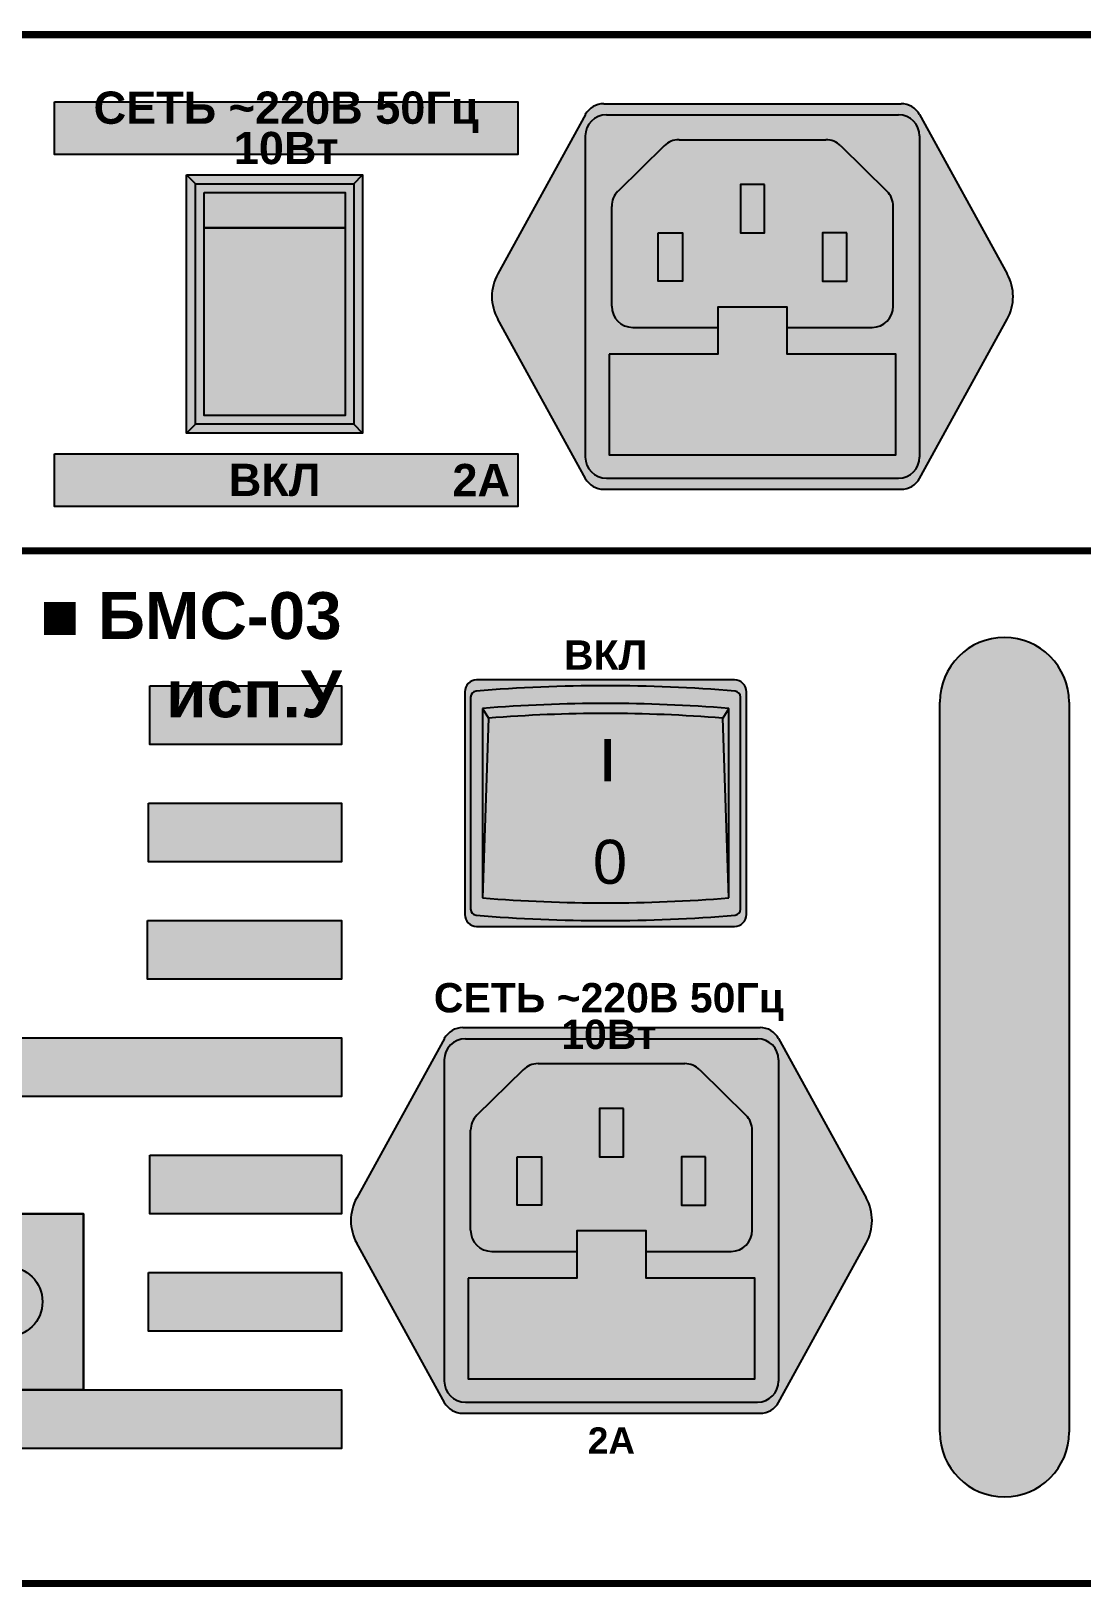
# Model space of a CAD drawing. Header units: millimetres. Extents: x -87434 to 499450, y -468665 to 122144.
# Drawn here: x 110876 to 112368, y 70986 to 73196 of the extents above; entities that cross this region are included whole.
import ezdxf

# ---------------------------------------------------------------- set-up
doc = ezdxf.new("R2010")
doc.units = ezdxf.units.MM
doc.layers.add('ДЕТАЛИ', color=5, linetype='Continuous')
doc.styles.add('Arial', font='arial.ttf', dxfattribs={"height": 9.8})
doc.styles.add('АРИЭЛЬ', font='txt')

# ---------------------------------------------------------------- blocks, each defined once
blk = doc.blocks.new('*U1226')
at = {"true_color": 0x4f4f4f}
h = blk.add_hatch(color=251, dxfattribs=at)
h.dxf.hatch_style = 1
h.paths.add_polyline_path([(14.24, 31.94, 0.27347), (12.67, 32.87), (-12.67, 32.87, 0.27347), (-14.24, 31.94), (-21.71, 18.36, 0.256953), (-21.71, 14.51), (-14.24, 0.93, 0.27347), (-12.67, 0), (12.67, 0, 0.27347), (14.24, 0.93), (21.71, 14.51, 0.256953), (21.71, 18.36)])
h.paths.add_polyline_path([(14.25, 2.75, -0.414214), (12.45, 0.95), (-12.45, 0.95, -0.414214), (-14.25, 2.75), (-14.25, 30.12, -0.414214), (-12.45, 31.92), (12.45, 31.92, -0.414214), (14.25, 30.12)], flags=16)
h.paths.add_polyline_path([(12, 15.6, -0.414214), (10.2, 13.8), (2.95, 13.8), (2.95, 11.52), (12.21, 11.52), (12.21, 2.93), (-12.21, 2.93), (-12.21, 11.52), (-2.95, 11.52), (-2.95, 13.8), (-10.2, 13.8, -0.414214), (-12, 15.6), (-12, 24.12, -0.200841), (-11.46, 25.4), (-7.53, 29.28, -0.196985), (-6.26, 29.8), (6.26, 29.8, -0.196985), (7.53, 29.28), (11.46, 25.4, -0.200841), (12, 24.12)], flags=0)
h.paths.add_polyline_path([(8.03, 21.86), (8.03, 17.74), (5.97, 17.74), (5.97, 21.86)], flags=0)
h.paths.add_polyline_path([(1.03, 21.86), (-1.03, 21.86), (-1.03, 25.98), (1.03, 25.98)], flags=0)
h.paths.add_polyline_path([(-5.97, 21.86), (-5.97, 17.74), (-8.03, 17.74), (-8.03, 21.86)], flags=0)
at = {"true_color": 0x8c8c8c}
h = blk.add_hatch(color=252, dxfattribs=at)
h.dxf.hatch_style = 1
h.paths.add_polyline_path([(14.25, 30.12, 0.414214), (12.45, 31.92), (-12.45, 31.92, 0.414214), (-14.25, 30.12), (-14.25, 2.75, 0.414214), (-12.45, 0.95), (12.45, 0.95, 0.414214), (14.25, 2.75)])
h.paths.add_polyline_path([(12, 15.6, -0.414214), (10.2, 13.8), (2.95, 13.8), (2.95, 11.52), (12.21, 11.52), (12.21, 2.93), (-12.21, 2.93), (-12.21, 11.52), (-2.95, 11.52), (-2.95, 13.8), (-10.2, 13.8, -0.414214), (-12, 15.6), (-12, 24.12, -0.200841), (-11.46, 25.4), (-7.53, 29.28, -0.196985), (-6.26, 29.8), (6.26, 29.8, -0.196985), (7.53, 29.28), (11.46, 25.4, -0.200841), (12, 24.12)], flags=16)
h.paths.add_polyline_path([(8.03, 17.74), (5.97, 17.74), (5.97, 21.86), (8.03, 21.86)], flags=0)
h.paths.add_polyline_path([(1.03, 21.86), (-1.03, 21.86), (-1.03, 25.98), (1.03, 25.98)], flags=0)
h.paths.add_polyline_path([(-5.97, 17.74), (-8.03, 17.74), (-8.03, 21.86), (-5.97, 21.86)], flags=0)
at = {"true_color": 0x313535}
h = blk.add_hatch(color=250, dxfattribs=at)
h.dxf.hatch_style = 1
h.paths.add_polyline_path([(10.2, 13.8, 0.414214), (12, 15.6), (12, 24.12, 0.200841), (11.46, 25.4), (7.53, 29.28, 0.196985), (6.26, 29.8), (-6.26, 29.8, 0.196985), (-7.53, 29.28), (-11.46, 25.4, 0.200841), (-12, 24.12), (-12, 15.6, 0.414214), (-10.2, 13.8), (-2.95, 13.8), (-2.95, 15.54), (2.95, 15.54), (2.95, 13.8)])
h.paths.add_polyline_path([(8.03, 17.74), (5.97, 17.74), (5.97, 21.86), (8.03, 21.86)], flags=16)
h.paths.add_polyline_path([(1.03, 21.86), (-1.03, 21.86), (-1.03, 25.98), (1.03, 25.98)], flags=16)
h.paths.add_polyline_path([(-5.97, 17.74), (-8.03, 17.74), (-8.03, 21.86), (-5.97, 21.86)], flags=16)
h.paths.add_polyline_path([(2.95, 11.52), (2.95, 15.54), (-2.95, 15.54), (-2.95, 11.52), (-12.21, 11.52), (-12.21, 2.93), (12.21, 2.93), (12.21, 11.52)])
h = blk.add_hatch(color=254)
h.dxf.hatch_style = 1
h.paths.add_polyline_path([(8.03, 21.86), (5.97, 21.86), (5.97, 17.74), (8.03, 17.74)])
h.paths.add_polyline_path([(1.03, 25.98), (-1.03, 25.98), (-1.03, 21.86), (1.03, 21.86)])
h.paths.add_polyline_path([(-8.03, 21.86), (-5.97, 21.86), (-5.97, 17.74), (-8.03, 17.74)])
h = blk.add_hatch(color=149)
h.set_gradient(color1=(62, 68, 70), color2=(103, 113, 116), one_color=1, tint=0.43, name='SPHERICAL')
h.paths.add_polyline_path([(-19.55, 18.4), (-16.04, 14.89, 0.168383), (-15.5, 16.43, 0.626277)])
h.paths.add_polyline_path([(-19.96, 17.98, 0.168383), (-20.5, 16.43, 0.626277), (-16.45, 14.47)])
h = blk.add_hatch(color=149)
h.set_gradient(color1=(62, 68, 70), color2=(103, 113, 116), one_color=1, tint=0.43, name='SPHERICAL')
h.paths.add_polyline_path([(19.55, 18.4), (16.04, 14.89, -0.168383), (15.5, 16.43, -0.626277)])
h.paths.add_polyline_path([(19.96, 17.98, -0.168383), (20.5, 16.43, -0.626277), (16.45, 14.47)])
h = blk.add_hatch(color=149)
h.set_gradient(color1=(62, 68, 70), color2=(125, 136, 140), rotation=135, one_color=1, tint=0.52, name='INVHEMISPHERICAL')
h.paths.add_polyline_path([(-19.55, 18.4, 0.059132), (-19.96, 17.98), (-16.45, 14.47, 0.059132), (-16.04, 14.89)])
h = blk.add_hatch(color=149)
h.set_gradient(color1=(62, 68, 70), color2=(125, 136, 140), rotation=135, one_color=1, tint=0.52, name='INVHEMISPHERICAL')
h.paths.add_polyline_path([(19.55, 18.4, -0.059132), (19.96, 17.98), (16.45, 14.47, -0.059132), (16.04, 14.89)])
for p, q in [((-14.24, 31.94), (-21.71, 18.36)), ((-12.67, 32.87), (12.67, 32.87)), ((-12.45, 31.92), (12.45, 31.92)), ((14.24, 31.94), (21.71, 18.36)), ((-14.25, 30.12), (-14.25, 2.75)), ((-7.53, 29.28), (-11.46, 25.4)), ((-6.26, 29.8), (6.26, 29.8)), ((7.53, 29.28), (11.46, 25.4)), ((14.25, 30.12), (14.25, 2.75)), ((-12, 15.6), (-12, 24.12)), ((12, 15.6), (12, 24.12)), ((-14.24, 0.93), (-21.71, 14.51)), ((-10.2, 13.8), (-2.95, 13.8)), ((2.95, 13.8), (10.2, 13.8)), ((14.24, 0.93), (21.71, 14.51)), ((-12.67, 0), (12.67, 0)), ((-12.45, 0.95), (12.45, 0.95))]:
    blk.add_line(p, q)
for points in [[(1.03, 25.98), (-1.03, 25.98), (-1.03, 21.86), (1.03, 21.86)], [(-8.03, 21.86), (-5.97, 21.86), (-5.97, 17.74), (-8.03, 17.74)], [(8.03, 21.86), (5.97, 21.86), (5.97, 17.74), (8.03, 17.74)]]:
    blk.add_lwpolyline(points, close=True)
at = {"color": 250, "true_color": 0x313535}
blk.add_lwpolyline([(-12.21, 11.52), (-12.21, 2.93), (12.21, 2.93), (12.21, 11.52), (2.95, 11.52), (2.95, 15.54), (-2.95, 15.54), (-2.95, 11.52), (-12.21, 11.52)], dxfattribs=at)
for centre, radius, start, end in [((-12.45, 30.12), 1.8, 90, 180), ((-12.67, 31.07), 1.8, 90, 151.1788), ((12.45, 30.12), 1.8, 0, 90), ((12.67, 31.07), 1.8, 28.8212, 90), ((-6.26, 28), 1.8, 90, 134.575), ((6.26, 28), 1.8, 45.425, 90), ((-10.2, 24.12), 1.8, 134.575, 180), ((10.2, 24.12), 1.8, 0, 45.425), ((-18.21, 16.43), 4, 151.1788, 208.8212), ((18.21, 16.43), 4, 331.1788, 28.8212), ((-10.2, 15.6), 1.8, 180, 270), ((10.2, 15.6), 1.8, 270, 0), ((-12.45, 2.75), 1.8, 180, 270), ((12.45, 2.75), 1.8, 270, 0), ((-12.67, 1.8), 1.8, 208.8212, 270), ((12.67, 1.8), 1.8, 270, 331.1788)]:
    blk.add_arc(centre, radius, start, end)
blk = doc.blocks.new('*U1229')
h = blk.add_hatch(color=250)
h.set_gradient(color1=(35, 37, 37), color2=(64, 68, 68), tint=0.32, name='CURVED')
h.paths.add_polyline_path([(0, 22), (0.75, 21.25), (14.25, 21.25), (15, 22)])
h = blk.add_hatch(color=250)
h.set_gradient(color1=(35, 37, 37), color2=(64, 68, 68), rotation=90, tint=0.32, name='CURVED')
h.paths.add_polyline_path([(0, 0), (0.75, 0.75), (0.75, 21.25), (0, 22)])
h = blk.add_hatch(color=250)
h.set_gradient(color1=(35, 37, 37), color2=(64, 68, 68), rotation=90, tint=0.32, name='CURVED')
h.paths.add_polyline_path([(0.75, 21.25), (0.75, 0.75), (14.25, 0.75), (14.25, 21.25)])
h.paths.add_polyline_path([(13.5, 20.5), (13.5, 17.5), (13.5, 1.5), (1.5, 1.5), (1.5, 17.5), (1.5, 20.5)], flags=0)
h.paths.add_polyline_path([(13.5, 20.5), (13.5, 1.5), (1.5, 1.5), (1.5, 20.5)], flags=16)
h = blk.add_hatch(color=250)
h.set_gradient(color1=(35, 37, 37), color2=(64, 68, 68), rotation=270, tint=0.32, name='CURVED')
h.paths.add_polyline_path([(14.25, 0.75), (15, 0), (15, 22), (14.25, 21.25)])
h = blk.add_hatch(color=30)
h.set_gradient(color1=(198, 90, 47), color2=(130, 38, 8), rotation=90, tint=0.35)
h.paths.add_polyline_path([(1.5, 17.5), (13.5, 17.5), (13.5, 20.5), (1.5, 20.5)])
h = blk.add_hatch(color=30)
h.set_gradient(color1=(198, 90, 47), color2=(130, 38, 8), rotation=90, tint=0.35)
h.paths.add_polyline_path([(13.5, 17.5), (1.5, 17.5), (1.5, 1.5), (13.5, 1.5)])
h = blk.add_hatch(color=250)
h.set_gradient(color1=(35, 37, 37), color2=(64, 68, 68), rotation=180, tint=0.32, name='CURVED')
h.paths.add_polyline_path([(0.75, 0.75), (0, 0), (15, 0), (14.25, 0.75)])
at = {"color": 251}
for p, q in [((0, 22), (0.75, 21.25)), ((14.25, 21.25), (15, 22)), ((0.75, 0.75), (0, 0)), ((14.25, 0.75), (15, 0))]:
    blk.add_line(p, q, dxfattribs=at)
for points in [[(0, 22), (15, 22), (15, 0), (0, 0)], [(0.75, 21.25), (14.25, 21.25), (14.25, 0.75), (0.75, 0.75)]]:
    blk.add_lwpolyline(points, close=True, dxfattribs=at)
at = {"color": 85}
blk.add_lwpolyline([(1.5, 20.5), (13.5, 20.5), (13.5, 1.5), (1.5, 1.5)], close=True, dxfattribs=at)
at = {"color": 24, "true_color": 0x952c09}
for points in [[(1.5, 20.5), (13.5, 20.5), (13.5, 17.5), (1.5, 17.5)], [(1.5, 17.5), (13.5, 17.5), (13.5, 1.5), (1.5, 1.5)]]:
    blk.add_lwpolyline(points, close=True, dxfattribs=at)
blk = doc.blocks.new('*U1230')
at = {"true_color": 0xb3b3b3}
h = blk.add_hatch(color=253, dxfattribs=at)
h.dxf.hatch_style = 1
h.paths.add_polyline_path([(370.03, 38.28), (370.03, 33.79), (409.53, 33.79), (409.53, 38.28)])
h = blk.add_hatch(color=253, dxfattribs=at)
h.dxf.hatch_style = 1
h.paths.add_polyline_path([(370.03, 8.28), (370.03, 3.79), (409.53, 3.79), (409.53, 8.28)])
at = {"const_width": 0.6}
blk.add_lwpolyline([(0, 0), (482, 0), (482, 44), (0, 44)], close=True, dxfattribs=at)
at = {"color": 253, "true_color": 0xb3b3b3}
for points in [[(370.03, 38.28), (409.53, 38.28), (409.53, 33.79), (370.03, 33.79)], [(370.03, 8.28), (409.53, 8.28), (409.53, 3.79), (370.03, 3.79)]]:
    blk.add_lwpolyline(points, close=True, dxfattribs=at)
at = {"color": 6}
blk.add_blockref('*U1226', (429.53, 5.25), dxfattribs=at)
at = {"lineweight": 25}
blk.add_blockref('*U1229', (381.3, 10.05), dxfattribs=at)
at = {"char_height": 2.75, "attachment_point": 5, "line_spacing_factor": 0.75, "style": 'Arial'}
for s, insert, width in [('{\\fArial|b1|i0|c204|p34;СЕТЬ ~220В 50Гц 10Вт', (389.78, 36.04), 39.5), ('{\\fArial|b1|i0|c204|p34;ВКЛ', (388.8, 6.04), 35)]:
    blk.add_mtext(s, dxfattribs=dict(at, insert=insert, width=width))
at = {"color": 250, "insert": (406.41, 6.04), "char_height": 2.75, "width": 14.6309, "attachment_point": 5, "style": 'АРИЭЛЬ'}
blk.add_mtext('{\\fArial|b1|i0|c204|p34;2А', dxfattribs=at)
blk = doc.blocks.new('*U1231')
blk.add_blockref('*U1230', (0, 0))
blk = doc.blocks.new('*U1244')
at = {"lineweight": 25}
h = blk.add_hatch(color=251, dxfattribs=at)
h.set_gradient(color1=(54, 55, 47), color2=(119, 120, 104), tint=0.44, name='SPHERICAL')
h.paths.add_polyline_path([(0, 67.73, 1), (11.02, 67.73, 1)])
h = blk.add_hatch(color=251, dxfattribs=at)
h.set_gradient(color1=(54, 55, 47), color2=(119, 120, 104), tint=0.44, name='CYLINDER')
h.paths.add_polyline_path([(0, 5.51), (11.02, 5.51), (11.02, 67.73), (0, 67.73)])
h = blk.add_hatch(color=251, dxfattribs=at)
h.set_gradient(color1=(54, 55, 47), color2=(119, 120, 104), tint=0.44, name='SPHERICAL')
h.paths.add_polyline_path([(11.02, 5.51, 1), (0, 5.51, 1)])
at = {"color": 250, "lineweight": 25, "true_color": 0x36372f}
for p, q in [((0, 5.51), (0, 67.73)), ((11.02, 67.73), (11.02, 5.51))]:
    blk.add_line(p, q, dxfattribs=at)
for centre, start, end in [((5.51, 67.73), 0, 180), ((5.51, 5.51), 180, 0)]:
    blk.add_arc(centre, 5.51, start, end, dxfattribs=at)
blk = doc.blocks.new('*U1235')
at = {"lineweight": 25}
h = blk.add_hatch(color=250, dxfattribs=at)
h.set_gradient(color1=(61, 61, 61), color2=(82, 82, 82), tint=0.43, name='CYLINDER')
h.paths.add_polyline_path([(8, 15), (0, 15), (0, 0), (8, 0)])
at = {"color": 251}
blk.add_lwpolyline([(0, 15), (0, 0), (8, 0), (8, 15)], close=True, dxfattribs=at)
blk = doc.blocks.new('*U1234')
at = {"lineweight": 25}
h = blk.add_hatch(color=254, dxfattribs=at)
h.set_gradient(color1=(161, 161, 161), color2=(235, 232, 224), rotation=180, tint=0.98, name='CYLINDER')
h.paths.add_polyline_path([(8.05, 10), (0.05, 10), (0.05, 0), (8.05, 0)])
at = {"color": 254}
blk.add_lwpolyline([(0, 0), (8, 0), (8, 10), (0, 10)], close=True, dxfattribs=at)
blk = doc.blocks.new('*U1232')
at = {"lineweight": 25}
h = blk.add_hatch(color=254, dxfattribs=at)
h.set_gradient(color1=(145, 145, 145), color2=(250, 250, 250), rotation=180, tint=0.98, name='SPHERICAL')
h.paths.add_polyline_path([(0, 3, 1), (6, 3, 1)])
h = blk.add_hatch(color=149)
h.set_gradient(color1=(62, 68, 70), color2=(125, 136, 140), rotation=135, one_color=1, tint=0.52, name='INVHEMISPHERICAL')
h.paths.add_polyline_path([(1.14, 5.36, 0.059132), (0.64, 4.86), (4.86, 0.64, 0.059132), (5.36, 1.14)])
at = {"color": 252}
blk.add_circle((3, 3), 3, dxfattribs=at)
blk = doc.blocks.new('*U1236')
for name, p in [('*U1235', (0, 0)), ('*U1234', (0, 2.5)), ('*U1232', (1, 4.5))]:
    blk.add_blockref(name, p)
blk = doc.blocks.new('*U1237')
at = {"lineweight": 25}
h = blk.add_hatch(color=250, dxfattribs=at)
h.set_gradient(color1=(61, 61, 61), color2=(143, 143, 143), rotation=180, one_color=1, tint=0.56, name='CYLINDER')
h.paths.add_polyline_path([(2, 0), (2, 15), (0, 15), (0, 0)])
at = {"color": 251}
blk.add_lwpolyline([(0, 15), (0, 0), (2, 0), (2, 15)], close=True, dxfattribs=at)
blk = doc.blocks.new('*U1238')
at = {"lineweight": 25}
h = blk.add_hatch(color=250, dxfattribs=at)
h.set_gradient(color1=(61, 61, 61), color2=(87, 87, 87), rotation=180, tint=0.48)
h.paths.add_polyline_path([(0, 15), (0, 0), (10.5, 0), (10.5, 15)])
at = {"color": 251}
blk.add_lwpolyline([(0, 0), (10.5, 0), (10.5, 15), (0, 15)], close=True, dxfattribs=at)
blk = doc.blocks.new('*U1239')
at = {"lineweight": 25}
h = blk.add_hatch(color=250, dxfattribs=at)
h.set_gradient(color1=(61, 61, 61), color2=(87, 87, 87), tint=0.48)
h.paths.add_polyline_path([(0, 15), (0, 0), (10.5, 0), (10.5, 15)])
at = {"color": 251}
blk.add_lwpolyline([(10.5, 0), (0, 0), (0, 15), (10.5, 15)], close=True, dxfattribs=at)
blk = doc.blocks.new('*U1240')
at = {"color": 251}
blk.add_lwpolyline([(0, 0), (63, 0), (63, 15), (0, 15)], close=True, dxfattribs=at)
for name, p in [('*U1238', (0, 0)), ('*U1237', (10.5, 0)), ('*U1236', (12.5, 0)), ('*U1237', (20.5, 0)), ('*U1236', (22.5, 0)), ('*U1237', (30.5, 0)), ('*U1236', (32.5, 0)), ('*U1237', (40.5, 0)), ('*U1236', (42.5, 0)), ('*U1237', (50.5, 0)), ('*U1239', (52.5, 0)), ('*U1232', (3.5, 4.5)), ('*U1232', (53.5, 4.5))]:
    blk.add_blockref(name, p)
blk = doc.blocks.new('*U1247')
at = {"true_color": 0x4f4f4f}
h = blk.add_hatch(color=251, dxfattribs=at)
h.dxf.hatch_style = 1
h.paths.add_polyline_path([(14.24, 31.94, 0.27347), (12.67, 32.87), (-12.67, 32.87, 0.27347), (-14.24, 31.94), (-21.71, 18.36, 0.256953), (-21.71, 14.51), (-14.24, 0.93, 0.27347), (-12.67, 0), (12.67, 0, 0.27347), (14.24, 0.93), (21.71, 14.51, 0.256953), (21.71, 18.36)])
h.paths.add_polyline_path([(14.25, 2.75, -0.414214), (12.45, 0.95), (-12.45, 0.95, -0.414214), (-14.25, 2.75), (-14.25, 30.12, -0.414214), (-12.45, 31.92), (12.45, 31.92, -0.414214), (14.25, 30.12)], flags=16)
h.paths.add_polyline_path([(12, 15.6, -0.414214), (10.2, 13.8), (2.95, 13.8), (2.95, 11.52), (12.21, 11.52), (12.21, 2.93), (-12.21, 2.93), (-12.21, 11.52), (-2.95, 11.52), (-2.95, 13.8), (-10.2, 13.8, -0.414214), (-12, 15.6), (-12, 24.12, -0.200841), (-11.46, 25.4), (-7.53, 29.28, -0.196985), (-6.26, 29.8), (6.26, 29.8, -0.196985), (7.53, 29.28), (11.46, 25.4, -0.200841), (12, 24.12)], flags=0)
h.paths.add_polyline_path([(8.03, 21.86), (8.03, 17.74), (5.97, 17.74), (5.97, 21.86)], flags=0)
h.paths.add_polyline_path([(1.03, 21.86), (-1.03, 21.86), (-1.03, 25.98), (1.03, 25.98)], flags=0)
h.paths.add_polyline_path([(-5.97, 21.86), (-5.97, 17.74), (-8.03, 17.74), (-8.03, 21.86)], flags=0)
at = {"true_color": 0x8c8c8c}
h = blk.add_hatch(color=252, dxfattribs=at)
h.dxf.hatch_style = 1
h.paths.add_polyline_path([(14.25, 30.12, 0.414214), (12.45, 31.92), (-12.45, 31.92, 0.414214), (-14.25, 30.12), (-14.25, 2.75, 0.414214), (-12.45, 0.95), (12.45, 0.95, 0.414214), (14.25, 2.75)])
h.paths.add_polyline_path([(12, 15.6, -0.414214), (10.2, 13.8), (2.95, 13.8), (2.95, 11.52), (12.21, 11.52), (12.21, 2.93), (-12.21, 2.93), (-12.21, 11.52), (-2.95, 11.52), (-2.95, 13.8), (-10.2, 13.8, -0.414214), (-12, 15.6), (-12, 24.12, -0.200841), (-11.46, 25.4), (-7.53, 29.28, -0.196985), (-6.26, 29.8), (6.26, 29.8, -0.196985), (7.53, 29.28), (11.46, 25.4, -0.200841), (12, 24.12)], flags=16)
h.paths.add_polyline_path([(8.03, 17.74), (5.97, 17.74), (5.97, 21.86), (8.03, 21.86)], flags=0)
h.paths.add_polyline_path([(1.03, 21.86), (-1.03, 21.86), (-1.03, 25.98), (1.03, 25.98)], flags=0)
h.paths.add_polyline_path([(-5.97, 17.74), (-8.03, 17.74), (-8.03, 21.86), (-5.97, 21.86)], flags=0)
at = {"true_color": 0x313535}
h = blk.add_hatch(color=250, dxfattribs=at)
h.dxf.hatch_style = 1
h.paths.add_polyline_path([(10.2, 13.8, 0.414214), (12, 15.6), (12, 24.12, 0.200841), (11.46, 25.4), (7.53, 29.28, 0.196985), (6.26, 29.8), (-6.26, 29.8, 0.196985), (-7.53, 29.28), (-11.46, 25.4, 0.200841), (-12, 24.12), (-12, 15.6, 0.414214), (-10.2, 13.8), (-2.95, 13.8), (-2.95, 15.54), (2.95, 15.54), (2.95, 13.8)])
h.paths.add_polyline_path([(8.03, 17.74), (5.97, 17.74), (5.97, 21.86), (8.03, 21.86)], flags=16)
h.paths.add_polyline_path([(1.03, 21.86), (-1.03, 21.86), (-1.03, 25.98), (1.03, 25.98)], flags=16)
h.paths.add_polyline_path([(-5.97, 17.74), (-8.03, 17.74), (-8.03, 21.86), (-5.97, 21.86)], flags=16)
h.paths.add_polyline_path([(2.95, 11.52), (2.95, 15.54), (-2.95, 15.54), (-2.95, 11.52), (-12.21, 11.52), (-12.21, 2.93), (12.21, 2.93), (12.21, 11.52)])
h = blk.add_hatch(color=254)
h.dxf.hatch_style = 1
h.paths.add_polyline_path([(8.03, 21.86), (5.97, 21.86), (5.97, 17.74), (8.03, 17.74)])
h.paths.add_polyline_path([(1.03, 25.98), (-1.03, 25.98), (-1.03, 21.86), (1.03, 21.86)])
h.paths.add_polyline_path([(-8.03, 21.86), (-5.97, 21.86), (-5.97, 17.74), (-8.03, 17.74)])
h = blk.add_hatch(color=149)
h.set_gradient(color1=(62, 68, 70), color2=(103, 113, 116), one_color=1, tint=0.43, name='SPHERICAL')
h.paths.add_polyline_path([(-19.55, 18.4), (-16.04, 14.89, 0.168383), (-15.5, 16.43, 0.626277)])
h.paths.add_polyline_path([(-19.96, 17.98, 0.168383), (-20.5, 16.43, 0.626277), (-16.45, 14.47)])
h = blk.add_hatch(color=149)
h.set_gradient(color1=(62, 68, 70), color2=(103, 113, 116), one_color=1, tint=0.43, name='SPHERICAL')
h.paths.add_polyline_path([(19.55, 18.4), (16.04, 14.89, -0.168383), (15.5, 16.43, -0.626277)])
h.paths.add_polyline_path([(19.96, 17.98, -0.168383), (20.5, 16.43, -0.626277), (16.45, 14.47)])
h = blk.add_hatch(color=149)
h.set_gradient(color1=(62, 68, 70), color2=(125, 136, 140), rotation=135, one_color=1, tint=0.52, name='INVHEMISPHERICAL')
h.paths.add_polyline_path([(-19.55, 18.4, 0.059132), (-19.96, 17.98), (-16.45, 14.47, 0.059132), (-16.04, 14.89)])
h = blk.add_hatch(color=149)
h.set_gradient(color1=(62, 68, 70), color2=(125, 136, 140), rotation=135, one_color=1, tint=0.52, name='INVHEMISPHERICAL')
h.paths.add_polyline_path([(19.55, 18.4, -0.059132), (19.96, 17.98), (16.45, 14.47, -0.059132), (16.04, 14.89)])
for p, q in [((-14.24, 31.94), (-21.71, 18.36)), ((-12.67, 32.87), (12.67, 32.87)), ((-12.45, 31.92), (12.45, 31.92)), ((14.24, 31.94), (21.71, 18.36)), ((-14.25, 30.12), (-14.25, 2.75)), ((-7.53, 29.28), (-11.46, 25.4)), ((-6.26, 29.8), (6.26, 29.8)), ((7.53, 29.28), (11.46, 25.4)), ((14.25, 30.12), (14.25, 2.75)), ((-12, 15.6), (-12, 24.12)), ((12, 15.6), (12, 24.12)), ((-14.24, 0.93), (-21.71, 14.51)), ((-10.2, 13.8), (-2.95, 13.8)), ((2.95, 13.8), (10.2, 13.8)), ((14.24, 0.93), (21.71, 14.51)), ((-12.67, 0), (12.67, 0)), ((-12.45, 0.95), (12.45, 0.95))]:
    blk.add_line(p, q)
for points in [[(1.03, 25.98), (-1.03, 25.98), (-1.03, 21.86), (1.03, 21.86)], [(-8.03, 21.86), (-5.97, 21.86), (-5.97, 17.74), (-8.03, 17.74)], [(8.03, 21.86), (5.97, 21.86), (5.97, 17.74), (8.03, 17.74)]]:
    blk.add_lwpolyline(points, close=True)
at = {"color": 250, "true_color": 0x313535}
blk.add_lwpolyline([(-12.21, 11.52), (-12.21, 2.93), (12.21, 2.93), (12.21, 11.52), (2.95, 11.52), (2.95, 15.54), (-2.95, 15.54), (-2.95, 11.52), (-12.21, 11.52)], dxfattribs=at)
for centre, radius, start, end in [((-12.45, 30.12), 1.8, 90, 180), ((-12.67, 31.07), 1.8, 90, 151.1788), ((12.45, 30.12), 1.8, 0, 90), ((12.67, 31.07), 1.8, 28.8212, 90), ((-6.26, 28), 1.8, 90, 134.575), ((6.26, 28), 1.8, 45.425, 90), ((-10.2, 24.12), 1.8, 134.575, 180), ((10.2, 24.12), 1.8, 0, 45.425), ((-18.21, 16.43), 4, 151.1788, 208.8212), ((18.21, 16.43), 4, 331.1788, 28.8212), ((-10.2, 15.6), 1.8, 180, 270), ((10.2, 15.6), 1.8, 270, 0), ((-12.45, 2.75), 1.8, 180, 270), ((12.45, 2.75), 1.8, 270, 0), ((-12.67, 1.8), 1.8, 208.8212, 270), ((12.67, 1.8), 1.8, 270, 331.1788)]:
    blk.add_arc(centre, radius, start, end)
blk = doc.blocks.new('*U1248')
h = blk.add_hatch(color=256)
h.dxf.hatch_style = 1
h.set_gradient(color1=(51, 51, 51), color2=(125, 125, 125), rotation=270, one_color=1, tint=0.49, name='INVSPHERICAL')
h.paths.add_polyline_path([(-11, 21, 0.414214), (-12, 20), (-12, 1, 0.414214), (-11, 0), (11, 0, 0.414214), (12, 1), (12, 20, 0.414214), (11, 21)])
h.paths.add_polyline_path([(11.04, 20.04, -0.389909), (11.5, 19.54), (11.5, 1.46, -0.389909), (11.04, 0.96, -0.041868), (-11.04, 0.96, -0.389909), (-11.5, 1.46), (-11.5, 19.54, -0.389909), (-11.04, 20.04, -0.041868)], flags=16)
h.paths.add_polyline_path([(10.5, 18.57), (10.5, 2.43, -0.040663), (-10.5, 2.43), (-10.5, 18.57, -0.040663)], flags=0)
h = blk.add_hatch(color=256)
h.dxf.hatch_style = 1
h.set_gradient(color1=(51, 51, 51), color2=(59, 59, 59), rotation=270, one_color=1, tint=0.23, name='INVSPHERICAL')
h.paths.add_polyline_path([(-11.04, 20.04, 0.389909), (-11.5, 19.54), (-11.5, 1.46, 0.389909), (-11.04, 0.96, 0.041868), (11.04, 0.96, 0.389909), (11.5, 1.46), (11.5, 19.54, 0.389909), (11.04, 20.04, 0.041868)])
h.paths.add_polyline_path([(10.5, 18.57), (10.5, 2.43, -0.040663), (-10.5, 2.43), (-10.5, 18.57, -0.040663)], flags=16)
h = blk.add_hatch(color=256)
h.dxf.hatch_style = 1
h.set_gradient(color1=(51, 51, 51), color2=(179, 179, 179), one_color=1, tint=0.71, name='INVHEMISPHERICAL')
h.paths.add_polyline_path([(-10.5, 18.57), (-9.98, 17.75, -0.040663), (9.98, 17.75), (10.5, 18.57, 0.040663)])
h = blk.add_hatch(color=256)
h.dxf.hatch_style = 1
h.set_gradient(color1=(51, 51, 51), color2=(179, 179, 179), rotation=270, one_color=1, tint=0.71, name='HEMISPHERICAL')
h.paths.add_polyline_path([(-9.98, 17.75), (-10.5, 18.57), (-10.5, 2.43)])
h = blk.add_hatch(color=256)
h.dxf.hatch_style = 1
h.set_gradient(color1=(51, 51, 51), color2=(179, 179, 179), rotation=90, one_color=1, tint=0.71, name='HEMISPHERICAL')
h.paths.add_polyline_path([(10.5, 2.43), (10.5, 18.57), (9.98, 17.75)])
h = blk.add_hatch(color=256)
h.dxf.hatch_style = 1
h.set_gradient(color1=(51, 51, 51), color2=(102, 102, 102), one_color=1, tint=0.41, name='HEMISPHERICAL')
h.paths.add_polyline_path([(-9.98, 17.75), (-10.5, 2.43, 0.040663), (10.5, 2.43), (9.98, 17.75, 0.040663)])
at = {"color": 251}
for p, q in [((-11.5, 19.54), (-11.5, 1.46)), ((11.5, 1.46), (11.5, 19.54))]:
    blk.add_line(p, q, dxfattribs=at)
for p, q in [((-10.5, 18.57), (-9.98, 17.75)), ((10.5, 18.57), (9.98, 17.75)), ((-9.98, 17.75), (-10.5, 2.43)), ((10.5, 2.43), (9.98, 17.75))]:
    blk.add_line(p, q)
blk.add_lwpolyline([(-11, 0), (11, 0, 0.414214), (12, 1), (12, 20, 0.414214), (11, 21), (-11, 21, 0.414214), (-12, 20), (-12, 1, 0.414214)], format="xyb", close=True, dxfattribs=at)
for points in [[(-10.5, 18.57), (-10.5, 2.43)], [(10.5, 2.43), (10.5, 18.57)]]:
    blk.add_lwpolyline(points, dxfattribs=at)
at = {"color": 251, "lineweight": 25}
for centre, radius, start, end in [((-11, 19.54), 0.5, 94.7949, 180), ((0, -111.59), 132.1, 85.2051, 94.7949), ((11, 19.54), 0.5, 0, 85.2051), ((0, -110.32), 129.32, 85.3429, 94.6571), ((0, -104.71), 122.86, 85.3429, 94.6571), ((-11, 1.46), 0.5, 180, 265.2051), ((0, 131.32), 129.32, 265.3429, 274.6571), ((11, 1.46), 0.5, 274.7949, 0), ((0, 132.59), 132.1, 265.2051, 274.7949)]:
    blk.add_arc(centre, radius, start, end, dxfattribs=at)
at = {"layer": 'ДЕТАЛИ', "color": 254, "style": 'Arial'}
for s, height, p in [('ı', 4.69, (-0.73, 12.37)), ('0', 3.75, (-1.08, 3.63))]:
    blk.add_text(s, height=height, dxfattribs=at).set_placement(p)
blk = doc.blocks.new('*U1250')
at = {"true_color": 0xb3b3b3}
h = blk.add_hatch(color=253, dxfattribs=at)
h.dxf.hatch_style = 1
h.paths.add_polyline_path([(394.5, 71.5), (394.5, 76.49), (378.15, 76.49), (378.15, 71.5)])
h = blk.add_hatch(color=253, dxfattribs=at)
h.dxf.hatch_style = 1
h.paths.add_polyline_path([(394.5, 61.5), (394.5, 66.5), (378.05, 66.5), (378.05, 61.5)])
h = blk.add_hatch(color=253, dxfattribs=at)
h.dxf.hatch_style = 1
h.paths.add_polyline_path([(394.5, 51.5), (394.5, 56.5), (377.96, 56.5), (377.96, 51.5)])
h = blk.add_hatch(color=253, dxfattribs=at)
h.dxf.hatch_style = 1
h.paths.add_polyline_path([(50.5, 46.5), (50.5, 41.51), (394.5, 41.51), (394.5, 46.5)])
h = blk.add_hatch(color=253, dxfattribs=at)
h.dxf.hatch_style = 1
h.paths.add_polyline_path([(394.5, 31.5), (394.5, 36.5), (378.15, 36.5), (378.15, 31.5)])
h = blk.add_hatch(color=253, dxfattribs=at)
h.dxf.hatch_style = 1
h.paths.add_polyline_path([(394.5, 21.5), (394.5, 26.5), (378.05, 26.5), (378.05, 21.5)])
h = blk.add_hatch(color=253, dxfattribs=at)
h.dxf.hatch_style = 1
h.paths.add_polyline_path([(394.5, 11.51), (394.5, 16.5), (183.52, 16.5), (183.52, 11.51)])
at = {"const_width": 0.6}
blk.add_lwpolyline([(0, 0), (482, 0), (482, 88), (0, 88)], close=True, dxfattribs=at)
at = {"color": 253, "true_color": 0xb3b3b3}
for points in [[(378.15, 76.49), (394.5, 76.49), (394.5, 71.5), (378.15, 71.5)], [(378.05, 66.5), (394.5, 66.5), (394.5, 61.5), (378.05, 61.5)], [(377.96, 56.5), (394.5, 56.5), (394.5, 51.5), (377.96, 51.5)], [(50.5, 46.5), (394.5, 46.5), (394.5, 41.51), (50.5, 41.51)], [(378.15, 36.5), (394.5, 36.5), (394.5, 31.5), (378.15, 31.5)], [(378.05, 26.5), (394.5, 26.5), (394.5, 21.5), (378.05, 21.5)], [(183.52, 16.5), (394.5, 16.5), (394.5, 11.51), (183.52, 11.51)]]:
    blk.add_lwpolyline(points, close=True, dxfattribs=at)
for name, p in [('*U1244', (445.49, 7.38)), ('*U1240', (309.5, 16.51))]:
    blk.add_blockref(name, p)
at = {"color": 6}
for name, p in [('*U1248', (417, 56)), ('*U1247', (417.5, 14.5))]:
    blk.add_blockref(name, p, dxfattribs=at)
at = {"insert": (394.5, 84.49), "char_height": 4, "width": 125.8141, "attachment_point": 3, "style": 'Arial'}
blk.add_mtext('{\\fArial|b1|i0|c204|p34;БЛОК МОДУЛЯТОРА-СМЕСИТЕЛЯ ■ БМС-03 исп.У', dxfattribs=at)
at = {"char_height": 2.5, "line_spacing_factor": 0.75, "style": 'Arial'}
for s, insert, width, attachment_point in [('{\\fArial|b1|i0|c204|p34;ВКЛ', (417, 79.11), 15, 5), ('{\\fArial|b1|i0|c204|p34;СЕТЬ ~220В 50Гц 10Вт', (417.28, 51.17), 35, 2)]:
    blk.add_mtext(s, dxfattribs=dict(at, insert=insert, width=width, attachment_point=attachment_point))
at = {"color": 250, "insert": (417.5, 13.3), "char_height": 2.25, "width": 35.0761, "attachment_point": 2, "style": 'АРИЭЛЬ'}
blk.add_mtext('{\\fArial|b1|i0|c204|p34;2А', dxfattribs=at)
blk = doc.blocks.new('*U1251')
blk.add_blockref('*U1250', (2532.32, 1151.71))
blk = doc.blocks.new('A$C0D4A27B5')
for name, p in [('*U1231', (55.02, -395.96)), ('*U1251', (-2477.29, -1635.67))]:
    blk.add_blockref(name, p)

msp = doc.modelspace()

# ---------------------------------------------------------------- block references
at = {"xscale": 16.66666666666666, "yscale": 16.66666666666666, "zscale": 16.66666666666666}
msp.add_blockref('A$C0D4A27B5', (103824.48396, 79056.46287), dxfattribs=at)

doc.saveas('drawing.dxf')
